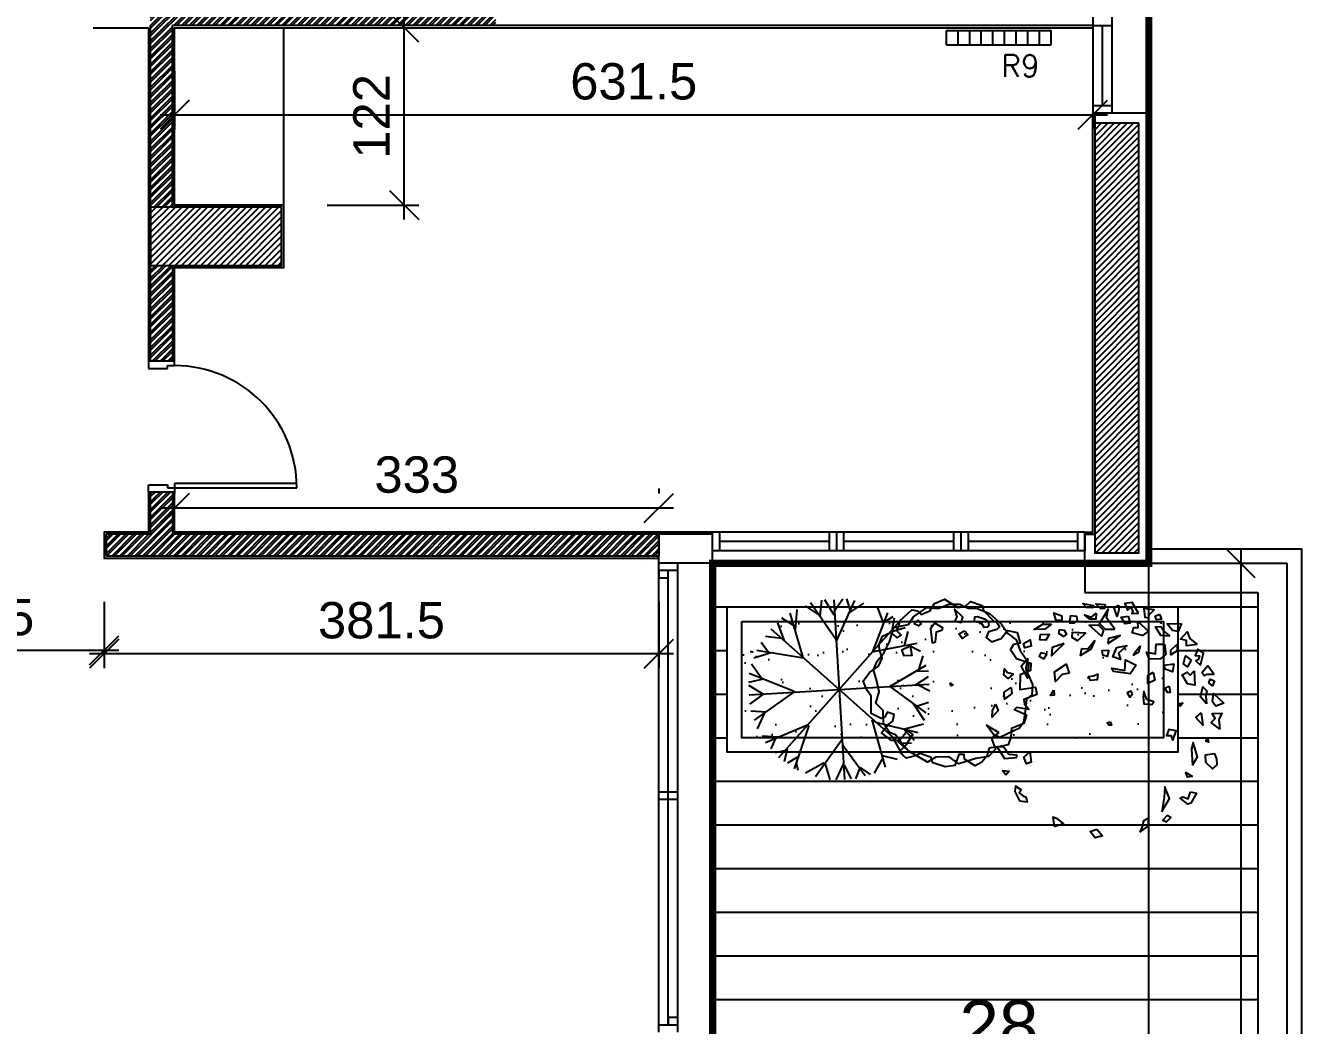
# Model space of a CAD drawing. Extents: x 0 to 47, y -4.1 to 58.5.
# Drawn here: x 34.18 to 42.96, y 7.62 to 14.5 of the extents above; entities that cross this region are included whole.
import ezdxf
from ezdxf.enums import TextEntityAlignment as Align

# ---------------------------------------------------------------- set-up
doc = ezdxf.new("R2010")
doc.units = 0
doc.header["$MEASUREMENT"] = 0
doc.header["$PDMODE"] = 35
doc.header["$PDSIZE"] = 0.3
doc.layers.get('0').update_dxf_attribs({"linetype": 'CONTINUOUS'})
doc.layers.get('DEFPOINTS').update_dxf_attribs({"linetype": 'CONTINUOUS'})
for name, color, linetype in [('03', 3, 'CONTINUOUS'), ('04', 4, 'CONTINUOUS'), ('A-ALU', 9, 'CONTINUOUS'), ('A-AREAS', 6, 'CONTINUOUS'), ('A-AREAS-TXT', 6, 'CONTINUOUS'), ('A-BALUST', 1, 'CONTINUOUS'), ('A-closet', 252, 'CONTINUOUS'), ('a-dim', 3, 'CONTINUOUS'), ('A-HATCH-CONC', 8, 'CONTINUOUS'), ('A-HATCH-WALL', 8, 'CONTINUOUS'), ('A-PLASTER', 8, 'CONTINUOUS'), ('A-PORTE', 1, 'CONTINUOUS'), ('A-PROJECTION', 9, 'CONTINUOUS'), ('a-revetement', 1, 'CONTINUOUS'), ('A-TILES', 137, 'CONTINUOUS'), ('A-TREES', 63, 'CONTINUOUS'), ('A-WALL', 4, 'CONTINUOUS'), ('areaexe', 2, 'CONTINUOUS'), ('Parcelle$0$N-PLOT', 5, 'CONTINUOUS'), ('S-2ND-3RD-4-5-6TH$0$A-STR 2-3-4-5-6', 2, 'CONTINUOUS')]:
    doc.layers.add(name, color=color, linetype=linetype)
doc.styles.add('A100-STEXT', font='Arial Regular.ttf', dxfattribs={"height": 0.25})
doc.styles.add('ATTR', font='romans.shx', dxfattribs={"width": 0.8, "height": 0.7})
doc.styles.add('ROMANS', font='romans')
doc.dimstyles.new('A100-DIM', dxfattribs={"dimtxt": 0.25, "dimasz": 0.2, "dimexe": 0.1, "dimexo": 0.3, "dimgap": 0.1, "dimtad": 1, "dimlfac": 100, "dimrnd": 0.5, "dimdsep": 46, "dimtxsty": 'A100-STEXT', "dimblk1": 'OBLIQUE', "dimblk2": 'OBLIQUE', "dimsah": 1, "dimcen": -0.05, "dimdle": 0.1, "dimclrd": 15, "dimclre": 15, "dimclrt": 256, "dimadec": 0, "dimazin": 0, "dimtfac": 0.28, "dimtix": 1, "dimtmove": 2, "dimatfit": 3, "dimldrblk": 'OBLIQUE', "dimfxl": 1, "dimtolj": 1, "dimarcsym": 0})

# ---------------------------------------------------------------- blocks, each defined once
blk = doc.blocks.new('DEC6')
for points in [[(-54.284, 20.69), (-46.215, 15.988), (-45.848, 14.107), (-55.018, 16.458), (-57.585, 10.345), (-52.817, 1.881), (-56.485, -3.291), (-58.319, -8.934), (-54.284, -13.636), (-49.149, -19.279), (-51.35, -24.921), (-51.35, -30.564), (-49.149, -35.736), (-39.979, -36.677), (-37.779, -34.326), (-34.845, -36.677), (-37.412, -44.67), (-32.644, -49.843), (-23.841, -53.134), (-20.54, -50.783), (-12.471, -53.605), (-11.004, -56.896), (-6.602, -62.539), (0, -62.069), (-0.734, -55.015), (0.367, -46.081), (4.768, -46.081), (5.135, -55.956), (9.536, -59.247), (18.706, -59.247), (18.706, -51.724), (17.605, -47.492), (19.806, -43.26), (24.941, -45.141), (23.841, -48.902), (25.308, -51.253), (33.377, -53.134), (41.08, -43.26), (45.848, -41.849), (52.45, -38.558), (52.817, -30.564), (50.616, -23.04), (52.083, -16.928), (56.851, -13.636), (60.152, -10.815), (61.986, -4.232), (59.052, 1.411), (52.817, 1.411), (51.716, 4.703), (56.485, 5.173), (57.218, 9.405), (59.052, 12.226), (57.218, 23.982), (53.55, 25.862), (49.883, 25.392), (46.582, 31.505), (47.315, 37.618), (43.647, 44.671), (32.277, 46.082), (28.609, 49.844), (27.876, 55.016), (19.439, 58.308), (16.505, 55.956), (5.502, 54.546), (4.401, 55.486), (0, 54.076), (0.367, 51.254), (4.034, 46.082), (2.567, 41.85), (-2.201, 41.85), (-6.236, 47.963), (-6.236, 55.486), (-12.471, 58.778), (-19.073, 54.076), (-15.772, 50.314), (-16.505, 46.082), (-23.841, 43.731), (-34.111, 47.493), (-37.412, 43.261), (-33.377, 36.207), (-39.979, 27.743), (-47.682, 36.207), (-51.717, 32.445), (-46.582, 23.982), (-49.149, 21.631)], [(-22.374, 49.844), (-33.011, 46.552), (-36.678, 40.439), (-44.748, 36.207), (-49.149, 30.094), (-48.049, 25.392), (-51.717, 19.279), (-56.852, 10.815), (-57.218, 5.643), (-53.184, -2.351), (-50.249, -8.463), (-45.848, -9.404), (-46.582, -13.166), (-53.184, -16.928), (-52.45, -24.451), (-46.215, -31.034), (-38.879, -41.849), (-30.443, -42.319), (-23.107, -48.432), (-20.54, -55.015), (-5.135, -57.366), (3.301, -55.956), (9.903, -54.075), (14.304, -55.485), (21.64, -53.134), (27.876, -46.081), (35.211, -45.141), (38.512, -37.147), (45.481, -31.504), (51.716, -27.272), (53.55, -20.689), (53.55, -12.696), (55.384, -4.232), (59.419, 5.643), (52.45, 14.107), (53.184, 20.69), (49.883, 31.975), (42.914, 36.677), (38.879, 43.731), (32.644, 48.903), (26.042, 50.314), (21.273, 54.076), (11.737, 56.897), (0, 56.427), (-7.703, 54.076), (-15.405, 54.076)], [(17.239, 49.844), (12.104, 51.725), (8.803, 51.725), (6.602, 49.844), (6.602, 48.433), (8.436, 46.552), (11.737, 47.963), (16.505, 45.612), (18.339, 48.433)], [(27.876, 37.148), (23.474, 39.029), (24.941, 42.79), (33.377, 43.731), (28.609, 40.439)], [(17.972, 35.737), (14.304, 35.267), (15.772, 30.565), (19.806, 31.505)], [(31.177, 27.743), (38.146, 26.803), (38.146, 21.631), (30.81, 14.577), (29.343, 16.458), (33.377, 22.571), (31.177, 25.862)], [(49.149, 21.16), (45.481, 20.22), (46.215, 17.869), (49.516, 16.928)], [(2.567, 0), (0, 0), (0.733, -1.41)], [(41.813, 2.822), (36.678, -1.88), (40.713, -5.642), (44.748, -3.291)]]:
    blk.add_lwpolyline(points, close=True)
at = {"style": 'ATTR', "width": 0.8, "flags": 9}
blk.add_attdef('ESTCODE', (0, 0), '', height=0.7, dxfattribs=at)
blk = doc.blocks.new('DEC5')
for p, q in [((-12.648, 51.019), (-10.814, 59.013)), ((0.19, 50.549), (-6.046, 59.483)), ((0, -60), (0, 60)), ((0.19, 48.198), (6.058, 59.483)), ((11.927, 50.079), (10.093, 59.483)), ((-20.717, 21.395), (-31.354, 51.489)), ((-28.419, 42.555), (-25.852, 54.311)), ((-11.547, 49.608), (-21.817, 55.721)), ((-0.177, 31.27), (-16.682, 57.602)), ((0.19, 31.74), (16.328, 57.602)), ((10.46, 47.728), (21.096, 55.721)), ((23.297, 23.276), (30.266, 51.96)), ((28.065, 43.025), (26.598, 53.37)), ((-35.388, 35.502), (-37.589, 46.317)), ((-28.053, 42.085), (-36.122, 47.728)), ((28.065, 41.615), (36.501, 47.728)), ((34.667, 35.032), (37.969, 46.317)), ((-43.091, 26.097), (-49.326, 34.091)), ((-35.755, 35.502), (-46.392, 37.853)), ((42, 42), (-42, -42)), ((-42, 42), (42, -42)), ((37.235, 36.912), (46.405, 37.853)), ((43.837, 28.919), (48.239, 35.972)), ((-44.191, 26.568), (-55.195, 23.276)), ((-21.451, 21.395), (-52.26, 28.449)), ((22.197, 22.336), (50.806, 31.27)), ((42.737, 28.449), (53.374, 25.627)), ((-50.06, 9.17), (-56.662, 17.634)), ((-51.894, 10.11), (-59.229, 7.759)), ((-30.987, -0.235), (-58.496, 12.931)), ((32.833, -0.235), (59.242, 9.64)), ((52.273, 7.289), (57.408, 16.693)), ((-52.994, -0.705), (-59.229, 3.997)), ((52.273, -0.235), (59.609, 3.997)), ((53.374, 7.289), (59.609, 5.408)), ((-60, 0), (60, 0)), ((-51.894, -0.235), (-59.596, -4.467)), ((-30.987, -0.705), (-58.862, -12.461)), ((-51.527, -9.169), (-58.862, -6.818)), ((33.934, -0.235), (57.041, -18.103)), ((51.173, -0.235), (59.609, -5.407)), ((-54.461, -10.58), (-57.762, -14.812)), ((50.439, -12.931), (58.875, -8.699)), ((52.273, -14.341), (54.474, -23.276)), ((-42.724, -24.686), (-55.928, -19.984)), ((-23.284, -23.276), (-53.361, -26.567)), ((23.664, -23.746), (50.072, -32.21)), ((23.664, -23.746), (26.598, -52.899)), ((-42.724, -25.627), (-48.593, -35.031)), ((-25.852, -26.097), (-30.987, -50.548)), ((-0.544, -29.388), (-18.149, -56.661)), ((-0.177, -32.21), (13.394, -57.601)), ((43.104, -29.859), (48.239, -35.972)), ((45.304, -30.329), (53.374, -26.567)), ((-35.021, -34.561), (-46.025, -37.852)), ((-35.021, -35.501), (-38.689, -44.906)), ((35.401, -35.501), (45.671, -38.323)), ((36.868, -36.912), (39.069, -45.376)), ((-29.52, -44.435), (-36.855, -47.257)), ((-29.153, -44.435), (-28.419, -52.429)), ((-13.748, -50.078), (-8.98, -59.012)), ((-0.177, -47.257), (-4.578, -59.483)), ((8.626, -49.608), (7.892, -59.012)), ((9.359, -49.608), (19.996, -56.661)), ((25.498, -42.555), (22.197, -55.25)), ((26.231, -45.846), (32.833, -49.608)), ((-14.482, -51.489), (-25.852, -53.84)), ((0.19, -53.37), (5.325, -59.012))]:
    blk.add_line(p, q)
at = {"style": 'ATTR', "width": 0.8, "flags": 9}
blk.add_attdef('ESTCODE', (0, 0), '', height=0.7, dxfattribs=at)
blk = doc.blocks.new('DEC1')
for points in [[(-10.286347, 57.002498), (-6.636353, 53.173978), (-4.977264, 55.300948), (-2.322731, 54.024758), (-2.654549, 58.704078), (-5.640907, 57.002498)], [(2.096443, 60.253408), (0.995445, 56.151728), (3.318161, 54.875548), (7.299967, 55.726328)], [(13.272677, 57.002498), (10.949967, 55.726328), (12.609047, 54.024758), (14.268137, 54.875548)], [(16.259037, 52.323198), (16.922667, 53.599378), (16.590857, 57.002498), (20.904477, 54.450148), (17.918117, 51.472418)], [(-22.482173, 47.292998), (-22.915303, 48.664658), (-25.556323, 50.836408), (-20.701343, 52.081818), (-20.707443, 47.864548)], [(-17.825703, 50.144688), (-15.340965, 55.637398), (-11.893769, 55.475018), (-12.802246, 52.160138), (-14.540878, 53.429518), (-15.347061, 51.420148), (-14.679306, 50.283108)], [(-2.654549, 51.047028), (-4.645447, 48.494678), (-3.318176, 45.091538), (-1.990913, 46.793108)], [(2.654526, 51.897798), (6.304517, 49.345458), (10.949967, 51.047028), (8.959067, 52.748598), (6.304517, 51.897798)], [(21.568117, 51.047028), (27.209017, 53.173978), (29.531737, 50.621628), (26.545377, 48.920058), (26.213557, 51.047028), (24.222657, 50.196248), (23.890837, 48.920058)], [(-38.104163, 42.886048), (-35.982343, 39.207198), (-33.437553, 39.947208), (-31.223573, 43.364378)], [(-27.902623, 48.490098), (-28.642653, 45.945318), (-26.266303, 45.915268), (-25.694743, 47.690008)], [(-17.061733, 46.095918), (-21.688173, 40.867878), (-18.577893, 39.165388), (-13.789101, 40.946228), (-14.889992, 43.454908), (-16.965533, 43.184148)], [(-12.70607, 49.248398), (-13.313744, 45.632738), (-10.937401, 45.602688), (-9.258873, 49.086028)], [(2.322716, 47.218508), (-1.327278, 43.815368), (-0.66365, 40.412228), (3.318161, 37.009098), (6.636337, 38.710668), (2.654526, 40.837618), (5.309077, 44.666158)], [(19.245397, 47.643888), (12.277227, 47.218508), (13.272677, 43.815368), (17.918117, 41.688418), (18.913577, 44.240768), (17.254487, 45.516938)], [(24.554477, 46.793108), (21.568117, 44.666158), (23.227197, 42.964588), (26.877177, 44.240768)], [(25.549927, 37.859878), (32.186277, 39.561448), (34.177167, 43.389968), (33.181717, 35.307528), (29.199917, 34.882128)], [(31.522627, 48.069288), (29.863537, 46.367708), (28.536287, 43.389968), (32.186277, 45.516938)], [(36.831707, 44.240768), (35.836257, 42.539188), (37.163527, 41.263018), (40.481707, 41.688418)], [(-44.561383, 31.831348), (-39.273253, 31.705098), (-39.604093, 34.382268), (-36.824663, 35.356908), (-40.368063, 38.431048), (-41.276543, 35.116178)], [(-31.801213, 37.372358), (-27.415503, 38.148518), (-25.333863, 42.636518), (-27.944843, 42.431948), (-29.220293, 39.953298)], [(-7.299988, 42.539188), (-9.290886, 39.136068), (-5.640907, 37.859878), (-3.981812, 39.136068)], [(10.949967, 39.136068), (9.622697, 36.158308), (10.618147, 33.605958), (10.949967, 36.158308)], [(37.495347, 38.285278), (35.836257, 35.732928), (38.158977, 34.031358), (41.477157, 34.031358), (38.158977, 35.307528)], [(40.813507, 40.412228), (40.481707, 39.136068), (42.804427, 37.434478), (45.458957, 37.859878)], [(-32.518103, 32.329788), (-36.831723, 28.075868), (-31.854473, 28.926648)], [(-12.277245, 32.755178), (-14.599968, 30.628218), (-13.604515, 29.777438), (-11.2818, 30.628218)], [(-1.990913, 33.180578), (-4.977264, 30.628218), (-3.318176, 27.225088), (-0.99546, 30.202838)], [(15.927217, 35.307528), (16.922667, 29.777438), (14.268137, 28.075868), (17.918117, 26.799688), (19.245397, 31.479008)], [(23.890837, 30.202838), (21.568117, 37.009098), (25.218107, 32.329788)], [(29.531737, 34.031358), (28.536287, 31.053608), (36.499887, 31.479008), (33.181717, 34.456738)], [(44.795317, 26.374298), (42.804427, 28.075868), (42.472607, 29.777438), (43.799877, 31.053608), (46.454417, 29.352038)], [(-22.563583, 30.628218), (-22.563583, 28.501248), (-21.568133, 29.352038)], [(6.636337, 30.628218), (6.304517, 25.523518), (13.272677, 21.269598), (14.931767, 22.120378), (9.290877, 25.098128), (12.277227, 29.352038)], [(21.568117, 28.075868), (20.240847, 25.098128), (22.231747, 24.247348), (23.890837, 25.948898)], [(29.863537, 27.650488), (28.536287, 22.971158), (30.527177, 17.441068), (32.186277, 20.418808), (29.863537, 22.120378)], [(35.504437, 27.650488), (36.168077, 22.120378), (39.154437, 21.694998), (40.813507, 23.821948)], [(49.772577, 26.799688), (48.445307, 25.098128), (50.436227, 23.396548), (53.754397, 25.523518)], [(-52.427143, 19.568028), (-50.104423, 20.844198), (-46.786243, 17.441068), (-49.108973, 14.888718), (-53.754413, 14.463338), (-54.418043, 17.441068)], [(-45.127153, 9.784018), (-44.463523, 14.463338), (-38.490813, 18.717258), (-39.818083, 15.739508)], [(-42.472623, 24.672728), (-44.131713, 23.396548), (-42.804433, 22.971158)], [(-5.640907, 20.844198), (-7.963623, 18.291858), (-11.2818, 20.418808), (-11.2818, 22.120378), (-7.963623, 20.844198), (-4.313629, 22.971158)], [(-0.66365, 18.717258), (0.663628, 19.142638), (1.659081, 17.441068), (-0.66365, 16.590288)], [(46.454417, 20.844198), (44.463497, 22.120378), (42.472607, 21.269598), (42.804427, 19.568028), (45.458957, 19.142638)], [(51.099847, 20.418808), (52.095307, 16.590288), (56.077117, 13.187148), (54.418027, 17.866458)], [(-30.195383, 13.187148), (-28.536293, 17.866458), (-25.218123, 16.164898), (-26.213573, 13.187148), (-27.872663, 14.463338)], [(18.581767, 15.739508), (16.922667, 13.187148), (19.245397, 11.060198), (21.236297, 11.910978), (19.577217, 13.612548)], [(40.481707, 17.015668), (43.799877, 11.910978), (41.477157, 8.507848), (41.145337, 11.910978)], [(48.777127, 16.164898), (48.445307, 12.761768), (50.768037, 11.060198), (52.095307, 13.187148)], [(29.531737, 7.231658), (31.854457, 4.679318), (32.186277, 0), (35.504437, 3.403137), (33.513537, 9.784018)], [(46.454417, 6.380878), (46.122607, 4.679318), (43.468057, 5.104708), (43.799877, 7.657058)], [(52.095307, 5.955488), (54.086217, 3.403137), (55.745307, 4.679318), (54.418027, 8.082458)], [(-52.427143, -0.850769), (-55.081683, 0.4254), (-56.077133, -5.104706), (-55.081683, -6.380875), (-50.436243, -6.380875), (-51.099873, -5.104706), (-53.754413, -4.253914)], [(-48.445333, 5.530108), (-46.786243, 3.828518), (-44.795343, 5.104708)], [(-0.66365, 1.276169), (-2.322731, 0.4254), (-1.327278, -0.425384), (0, 0)], [(49.440767, 0.4254), (49.772577, -4.679306), (43.799877, -7.231651), (47.449857, -3.828529)], [(30.195357, -3.828529), (28.536287, -5.53009), (29.863537, -6.806266)], [(-47.449883, -17.015672), (-46.454433, -9.784004), (-41.145353, -6.806266), (-44.131713, -11.06018)], [(50.436227, -9.784004), (51.099847, -13.187141), (53.754397, -13.187141), (55.413487, -10.634796), (53.090757, -11.06018)], [(-50.768053, -17.015672), (-50.436243, -19.993412), (-52.427143, -19.568022), (-52.758963, -16.590282)], [(47.118057, -15.739494), (45.127137, -17.866462), (46.122607, -22.120372), (48.445307, -19.568022)], [(-45.458983, -31.478992), (-46.786243, -26.799672), (-44.463523, -23.396552), (-43.468073, -26.374292), (-44.463523, -28.075852)], [(48.113497, -26.799672), (45.127137, -28.501252), (45.458957, -32.755162), (47.118057, -30.202822)], [(20.572657, -34.456732), (16.922667, -37.859872), (18.249947, -39.986832), (21.236297, -38.285262)], [(38.158977, -36.583692), (38.822617, -39.136042), (45.127137, -37.434482)], [(24.554477, -39.561442), (23.890837, -40.837612), (27.872647, -44.666142), (34.508987, -42.539172), (32.186277, -40.412222), (27.872647, -41.688402)], [(-28.204473, -43.389972), (-32.518103, -44.240752), (-30.195383, -47.218492), (-26.545393, -46.367702)], [(22.563567, -50.621622), (25.218107, -49.770842), (22.563567, -48.069272)], [(-11.2818, -55.300932), (-13.936333, -51.472412), (-10.286347, -51.472412), (-7.963623, -52.323192)], [(9.622697, -56.151712), (6.304517, -54.024762), (8.295417, -52.748592), (8.959067, -53.173982), (12.277227, -53.173982), (12.277227, -51.472412), (15.595407, -51.897802), (14.268137, -54.024762)]]:
    blk.add_lwpolyline(points, close=True)
at = {"style": 'ATTR', "width": 0.8, "flags": 9}
blk.add_attdef('ESTCODE', (0, 0), '', height=0.7, dxfattribs=at)
blk = doc.blocks.new('_OBLIQUE')
at = {"color": 0, "linetype": 'ByBlock'}
blk.add_line((-0.5, -0.5), (0.5, 0.5), dxfattribs=at)
blk = doc.blocks.new('*D273')
at = {"layer": 'a-dim', "color": 15, "lineweight": -2, "transparency": 16777216}
for p, q in [((42.5407, 10.9), (42.5407, 3.4)), ((42.2084, 10.8), (42.6407, 10.8)), ((42.2084, 3.5), (42.6407, 3.5))]:
    blk.add_line(p, q, dxfattribs=at)
at = {"layer": 'DEFPOINTS', "color": 0, "transparency": 16777216}
for p in [(41.9084, 10.8), (41.9084, 3.5), (42.5407, 3.5)]:
    blk.add_point(p, dxfattribs=at)
at = {"layer": 'a-dim', "color": 15, "lineweight": -2, "transparency": 16777216, "xscale": 0.2, "yscale": 0.2, "zscale": 0.2}
for p, rotation in [((42.5407, 10.8), 90), ((42.5407, 3.5), 270)]:
    blk.add_blockref('_OBLIQUE', p, dxfattribs=dict(at, rotation=rotation))
at = {"layer": 'a-dim', "transparency": 16777216, "insert": (42.313, 7.15), "char_height": 0.25, "attachment_point": 5, "rotation": 90, "style": 'A100-STEXT'}
blk.add_mtext('\\A1;730', dxfattribs=at)
blk = doc.blocks.new('*D297')
at = {"layer": 'a-dim', "color": 15, "lineweight": -2, "transparency": 16777216}
for p, q in [((35.2084, 14.185), (35.2084, 13.7866)), ((41.5234, 14.185), (41.5234, 13.7866)), ((35.1084, 13.8866), (41.6234, 13.8866))]:
    blk.add_line(p, q, dxfattribs=at)
at = {"layer": 'DEFPOINTS', "color": 0, "transparency": 16777216}
for p in [(35.2084, 14.485), (41.5234, 14.485), (41.5234, 13.8866)]:
    blk.add_point(p, dxfattribs=at)
at = {"layer": 'a-dim', "color": 15, "lineweight": -2, "transparency": 16777216, "xscale": 0.2, "yscale": 0.2, "zscale": 0.2, "rotation": 180}
blk.add_blockref('_OBLIQUE', (35.2084, 13.8866), dxfattribs=at)
at = {"layer": 'a-dim', "color": 15, "lineweight": -2, "transparency": 16777216, "xscale": 0.2, "yscale": 0.2, "zscale": 0.2}
blk.add_blockref('_OBLIQUE', (41.5234, 13.8866), dxfattribs=at)
at = {"layer": 'a-dim', "transparency": 16777216, "insert": (38.3659, 14.1143), "char_height": 0.25, "attachment_point": 5, "style": 'A100-STEXT'}
blk.add_mtext('\\A1;631.5', dxfattribs=at)
blk = doc.blocks.new('*D298')
at = {"layer": 'a-dim', "color": 15, "lineweight": -2, "transparency": 16777216}
for p, q in [((36.787, 13.165), (36.787, 14.585)), ((36.2584, 14.485), (36.887, 14.485)), ((36.2584, 13.265), (36.887, 13.265))]:
    blk.add_line(p, q, dxfattribs=at)
at = {"layer": 'DEFPOINTS', "color": 0, "transparency": 16777216}
for p in [(35.9584, 14.485), (36.787, 14.485), (35.9584, 13.265)]:
    blk.add_point(p, dxfattribs=at)
at = {"layer": 'a-dim', "color": 15, "lineweight": -2, "transparency": 16777216, "xscale": 0.2, "yscale": 0.2, "zscale": 0.2}
for p, rotation in [((36.787, 14.485), 90), ((36.787, 13.265), 270)]:
    blk.add_blockref('_OBLIQUE', p, dxfattribs=dict(at, rotation=rotation))
at = {"layer": 'a-dim', "transparency": 16777216, "insert": (36.5615, 13.875), "char_height": 0.25, "attachment_point": 5, "rotation": 90, "style": 'A100-STEXT'}
blk.add_mtext('\\A1;122', dxfattribs=at)
blk = doc.blocks.new('*D299')
at = {"layer": 'a-dim', "color": 15, "lineweight": -2, "transparency": 16777216}
for p, q in [((35.2084, 11.315), (35.2084, 11.2812)), ((38.5384, 11.315), (38.5384, 11.2812)), ((35.1084, 11.1812), (38.6384, 11.1812))]:
    blk.add_line(p, q, dxfattribs=at)
at = {"layer": 'DEFPOINTS', "color": 0, "transparency": 16777216}
for p in [(38.5384, 11.1812), (35.2084, 11.015), (38.5384, 11.015)]:
    blk.add_point(p, dxfattribs=at)
at = {"layer": 'a-dim', "color": 15, "lineweight": -2, "transparency": 16777216, "xscale": 0.2, "yscale": 0.2, "zscale": 0.2, "rotation": 180}
blk.add_blockref('_OBLIQUE', (35.2084, 11.1812), dxfattribs=at)
at = {"layer": 'a-dim', "color": 15, "lineweight": -2, "transparency": 16777216, "xscale": 0.2, "yscale": 0.2, "zscale": 0.2}
blk.add_blockref('_OBLIQUE', (38.5384, 11.1812), dxfattribs=at)
at = {"layer": 'a-dim', "transparency": 16777216, "insert": (36.8734, 11.4089), "char_height": 0.25, "attachment_point": 5, "style": 'A100-STEXT'}
blk.add_mtext('\\A1;333', dxfattribs=at)
blk = doc.blocks.new('*D300')
at = {"layer": 'a-dim', "color": 15, "lineweight": -2, "transparency": 16777216}
for p, q in [((34.7234, 10.535), (34.7234, 10.0792)), ((38.5384, 10.535), (38.5384, 10.0792)), ((34.6234, 10.1792), (38.6384, 10.1792))]:
    blk.add_line(p, q, dxfattribs=at)
at = {"layer": 'DEFPOINTS', "color": 0, "transparency": 16777216}
for p in [(34.7234, 10.835), (38.5384, 10.835), (38.5384, 10.1792)]:
    blk.add_point(p, dxfattribs=at)
at = {"layer": 'a-dim', "color": 15, "lineweight": -2, "transparency": 16777216, "xscale": 0.2, "yscale": 0.2, "zscale": 0.2, "rotation": 180}
blk.add_blockref('_OBLIQUE', (34.7234, 10.1792), dxfattribs=at)
at = {"layer": 'a-dim', "color": 15, "lineweight": -2, "transparency": 16777216, "xscale": 0.2, "yscale": 0.2, "zscale": 0.2}
blk.add_blockref('_OBLIQUE', (38.5384, 10.1792), dxfattribs=at)
at = {"layer": 'a-dim', "transparency": 16777216, "insert": (36.6309, 10.4069), "char_height": 0.25, "attachment_point": 5, "style": 'A100-STEXT'}
blk.add_mtext('\\A1;381.5', dxfattribs=at)
blk = doc.blocks.new('*D301')
at = {"layer": 'a-dim', "color": 15, "lineweight": -2, "transparency": 16777216}
for p, q in [((32.8884, 10.535), (32.8884, 10.1008)), ((34.7234, 10.535), (34.7234, 10.1008)), ((34.8234, 10.2008), (32.7884, 10.2008))]:
    blk.add_line(p, q, dxfattribs=at)
at = {"layer": 'DEFPOINTS', "color": 0, "transparency": 16777216}
for p in [(32.8884, 10.835), (34.7234, 10.835), (32.8884, 10.2008)]:
    blk.add_point(p, dxfattribs=at)
at = {"layer": 'a-dim', "color": 15, "lineweight": -2, "transparency": 16777216, "xscale": 0.2, "yscale": 0.2, "zscale": 0.2, "rotation": 180}
blk.add_blockref('_OBLIQUE', (32.8884, 10.2008), dxfattribs=at)
at = {"layer": 'a-dim', "color": 15, "lineweight": -2, "transparency": 16777216, "xscale": 0.2, "yscale": 0.2, "zscale": 0.2}
blk.add_blockref('_OBLIQUE', (34.7234, 10.2008), dxfattribs=at)
at = {"layer": 'a-dim', "transparency": 16777216, "insert": (33.8059, 10.4285), "char_height": 0.25, "attachment_point": 5, "style": 'A100-STEXT'}
blk.add_mtext('\\A1;183.5', dxfattribs=at)

msp = doc.modelspace()

# ---------------------------------------------------------------- hatches: boundary and pattern name
at = {"layer": 'A-HATCH-CONC'}
h = msp.add_hatch(dxfattribs=at)
h.set_pattern_fill('ANSI31', color=256, scale=0.25, style=0)
h.paths.add_polyline_path([(41.83837, 13.83), (41.53837, 13.83), (41.53837, 10.87), (41.83837, 10.87)])
h = msp.add_hatch(dxfattribs=at)
h.set_pattern_fill('ANSI31', color=256, scale=0.25, style=0)
h.paths.add_polyline_path([(41.83837, 13.83), (41.53837, 13.83), (41.53837, 10.87), (41.83837, 10.87)])
h = msp.add_hatch(dxfattribs=at)
h.set_pattern_fill('ANSI31', color=256, scale=0.25, style=0)
h.paths.add_polyline_path([(35.94337, 13.25), (35.04337, 13.25), (35.04337, 12.85), (35.94337, 12.85)])
at = {"layer": 'A-HATCH-WALL'}
h = msp.add_hatch(dxfattribs=at)
h.set_pattern_fill('ANSI32', color=256, scale=0.1, style=0)
h.set_pattern_definition([(45, (-46.85108, -10.91425), (-0.026516504, 0.026516504), []), (45, (-46.833404, -10.91425), (-0.026516504, 0.026516504), [])])
h.paths.add_polyline_path([(35.04337, 14.75), (35.04337, 13.25), (35.19337, 13.25), (35.19337, 14.5), (37.41837, 14.5), (37.41837, 14.65), (35.19337, 14.65), (35.19337, 14.75)])
h = msp.add_hatch(dxfattribs=at)
h.set_pattern_fill('ANSI32', color=256, scale=0.1, style=0)
h.set_pattern_definition([(45, (-320.71739, 136.79094), (-0.0265165043, 0.0265165043), []), (45, (-320.699712, 136.79094), (-0.0265165043, 0.0265165043), [])])
h.paths.add_polyline_path([(35.04337, 12.19), (35.19337, 12.19), (35.19337, 12.85), (35.04337, 12.85)])
h = msp.add_hatch(dxfattribs=at)
h.set_pattern_fill('ANSI32', color=256, scale=0.1, style=0)
h.set_pattern_definition([(45, (-320.71739, 136.79094), (-0.0265165043, 0.0265165043), []), (45, (-320.699712, 136.79094), (-0.0265165043, 0.0265165043), [])])
h.paths.add_polyline_path([(38.53837, 10.85), (38.53837, 11), (35.19337, 11), (35.19337, 11.29), (35.04337, 11.29), (35.04337, 11), (34.73837, 11), (34.73837, 10.85)])
at = {"layer": 'A-TILES'}
h = msp.add_hatch(dxfattribs=at)
h.set_pattern_fill('_USER', color=256, scale=0.3, style=0, pattern_type=0)
h.set_pattern_definition([(0, (9e-11, -5e-11), (0, 0.3), [])])
h.paths.add_polyline_path([(42.65837, 10.6), (41.46837, 10.6), (41.46837, 10.8), (38.90837, 10.8), (38.90837, 4.3), (38.90837, 3.8), (39.25476, 3.8, -0.1844831), (39.17837, 4, -1), (39.77837, 4, -0.1844831), (39.70198, 3.8), (42.65837, 3.8)])
h.paths.add_polyline_path([(39.00837, 9.5), (39.00837, 10.5), (42.10837, 10.5), (42.10837, 9.5)], flags=16)
at = {"layer": 'A-TREES'}
h = msp.add_hatch(dxfattribs=at)
h.set_pattern_fill('AR-SAND', color=256, scale=0.2, style=0)
h.set_pattern_definition([(37.5, (-338376.54673, -23743.47172), (-0.01259867162, 0.3853647538), [0, -0.304, 0, -0.34, 0, -0.325]), (7.5, (-338376.54673, -23743.4717), (0.35395534105, 0.56442921305), [0, -0.164, 0, -0.274, 0, -0.105]), (327.5, (-338376.79273, -23743.4717), (0.62282837235, 0.0011318107), [0, -0.1, 0, -0.36, 0, -0.47]), (317.5, (-338376.79273, -23743.4717), (0.6012253209, 0.175535113), [0, -0.05, 0, -0.236, 0, -0.27])])
h.paths.add_polyline_path([(39.10837, 10.4), (39.10837, 9.6), (42.00837, 9.6), (42.00837, 10.4)])

# ---------------------------------------------------------------- linework, layer by layer
msp.add_lwpolyline([(38.40955, 10.8), (38.40955, 10.8)])
at = {"layer": '04'}
for p, q in [((40.51647, 14.46595), (41.23647, 14.46595)), ((40.51647, 14.36595), (40.51647, 14.46595)), ((40.59647, 14.36595), (40.59647, 14.46595)), ((40.67647, 14.36595), (40.67647, 14.46595)), ((40.75647, 14.36595), (40.75647, 14.46595)), ((40.83647, 14.36595), (40.83647, 14.46595)), ((40.91647, 14.36595), (40.91647, 14.46595)), ((40.99647, 14.36595), (40.99647, 14.46595)), ((41.07647, 14.36595), (41.07647, 14.46595)), ((41.15647, 14.36595), (41.15647, 14.46595)), ((41.23647, 14.36595), (41.23647, 14.46595)), ((40.51647, 14.36595), (41.23647, 14.36595))]:
    msp.add_line(p, q, dxfattribs=at)
at = {"layer": 'A-ALU'}
for p, q in [((41.52337, 17), (41.52337, 13.9)), ((41.52337, 17), (41.52337, 13.9)), ((41.65337, 17), (41.65337, 13.9)), ((41.65337, 17), (41.65337, 13.9)), ((41.52337, 14.5), (41.65337, 14.5)), ((41.52337, 14.5), (41.65337, 14.5)), ((41.58837, 14.5), (41.58837, 13.94999)), ((41.58837, 14.5), (41.58837, 13.94999)), ((41.52337, 13.95), (41.65337, 13.95)), ((41.52337, 13.95), (41.65337, 13.95)), ((41.52337, 13.9), (41.65337, 13.9)), ((41.52337, 13.9), (41.65337, 13.9)), ((41.46837, 11.015), (38.90837, 11.015)), ((38.90837, 10.885), (38.90837, 11.015)), ((41.46837, 11.015), (38.90837, 11.015)), ((38.90837, 10.885), (38.90837, 11.015)), ((38.95837, 10.885), (38.95837, 11.015)), ((38.95837, 10.885), (38.95837, 11.015)), ((39.7117, 10.885), (39.7117, 11.015)), ((39.7117, 10.885), (39.7117, 11.015)), ((39.7617, 10.885), (39.7617, 11.015)), ((39.7617, 10.885), (39.7617, 11.015)), ((39.8117, 10.885), (39.8117, 11.015)), ((39.8117, 10.885), (39.8117, 11.015)), ((40.56504, 11.015), (40.56504, 10.885)), ((40.56504, 11.015), (40.56504, 10.885)), ((40.61504, 11.015), (40.61504, 10.885)), ((40.61504, 11.015), (40.61504, 10.885)), ((40.66504, 11.015), (40.66504, 10.885)), ((40.66504, 11.015), (40.66504, 10.885)), ((41.41837, 11.015), (41.41837, 10.885)), ((41.41837, 11.015), (41.41837, 10.885)), ((41.46837, 11.015), (41.46837, 10.885)), ((41.46837, 11.015), (41.46837, 10.885)), ((41.46837, 10.885), (38.90837, 10.885)), ((41.46837, 10.885), (38.90837, 10.885)), ((39.7117, 10.95), (38.95837, 10.95)), ((39.7117, 10.95), (38.95837, 10.95)), ((40.56504, 10.95), (39.8117, 10.95)), ((40.56504, 10.95), (39.8117, 10.95)), ((41.41837, 10.95), (40.66504, 10.95)), ((41.41837, 10.95), (40.66504, 10.95)), ((38.53837, 7.57499), (38.53837, 10.8)), ((38.66837, 10.8), (38.53837, 10.8)), ((38.53837, 7.57499), (38.53837, 10.8)), ((38.66837, 10.8), (38.53837, 10.8)), ((38.66837, 7.57499), (38.66837, 10.8)), ((38.66837, 7.57499), (38.66837, 10.8)), ((41.46837, 10.8), (38.90837, 10.8)), ((41.46837, 10.8), (38.90837, 10.8)), ((38.66837, 10.74999), (38.53837, 10.74999)), ((38.66837, 10.74999), (38.53837, 10.74999)), ((38.60337, 7.62499), (38.60337, 10.74999)), ((38.60337, 7.62499), (38.60337, 10.74999)), ((38.66837, 9.225), (38.53837, 9.225)), ((38.66837, 9.225), (38.53837, 9.225)), ((38.66837, 9.175), (38.53837, 9.175)), ((38.66837, 9.175), (38.53837, 9.175)), ((38.53837, 7.62499), (38.66837, 7.62499)), ((38.53837, 7.62499), (38.66837, 7.62499))]:
    msp.add_line(p, q, dxfattribs=at)
for points in [[(38.60337, 10.74999), (38.53837, 10.74999), (38.53837, 10.69999), (38.60337, 10.69999)], [(38.60337, 10.74999), (38.53837, 10.74999), (38.53837, 10.69999), (38.60337, 10.69999)], [(38.66837, 7.67499), (38.60337, 7.67499), (38.60337, 7.62498), (38.66837, 7.62498)], [(38.66837, 7.67499), (38.60337, 7.67499), (38.60337, 7.62498), (38.66837, 7.62498)]]:
    msp.add_lwpolyline(points, close=True, dxfattribs=at)
at = {"layer": 'A-AREAS'}
msp.add_lwpolyline([(38.90837, 10.8), (41.90837, 10.8), (41.90837, 10.9), (42.95837, 10.9), (42.95837, 3.5), (35.8618, 3.5), (38.90837, 3.79966)], close=True, dxfattribs=at)
msp.add_lwpolyline([(38.90837, 10.8), (38.90837, 10.8)], dxfattribs=at)
at = {"layer": 'A-BALUST'}
for p, q in [((41.90837, 10.9), (42.95837, 10.9)), ((41.90837, 10.9), (42.95837, 10.9)), ((42.95837, 10.9), (42.95837, 3.5)), ((42.95837, 10.9), (42.95837, 3.5)), ((41.90837, 10.8), (42.85837, 10.8)), ((41.90837, 10.8), (42.85837, 10.8)), ((42.85837, 10.8), (42.85837, 3.6)), ((42.85837, 10.8), (42.85837, 3.6))]:
    msp.add_line(p, q, dxfattribs=at)
at = {"layer": 'A-closet'}
msp.add_line((35.95837, 13.265), (35.95837, 14.485), dxfattribs=at)
at = {"layer": 'A-PLASTER'}
for p, q in [((34.64837, 14.485), (35.02837, 14.485)), ((35.02837, 14.485), (35.02837, 12.19))]:
    msp.add_line(p, q, dxfattribs=at)
for points in [[(35.20837, 12.19), (35.20837, 12.835), (35.95837, 12.835), (35.95837, 13.265), (35.20837, 13.265), (35.20837, 14.485), (41.52337, 14.485)], [(41.46837, 11), (41.46837, 11.015), (41.52337, 11.015), (41.52337, 13.9), (41.53837, 13.9)], [(41.46837, 11), (41.46837, 11.015), (41.52337, 11.015), (41.52337, 13.9), (41.53837, 13.9)], [(35.02837, 11.29), (35.02837, 11.015), (34.72337, 11.015), (34.72337, 10.835), (38.53837, 10.835)], [(38.90837, 11.015), (35.20837, 11.015), (35.20837, 11.29)]]:
    msp.add_lwpolyline(points, dxfattribs=at)
at = {"layer": 'A-PORTE'}
for p, q in [((35.02837, 12.19), (35.02837, 12.14)), ((35.20837, 12.19), (35.02837, 12.19)), ((35.02837, 12.14), (35.15837, 12.14)), ((35.15837, 12.14), (35.15837, 12.16)), ((35.15837, 12.16), (35.20837, 12.16)), ((35.20837, 12.16), (35.20837, 12.19)), ((35.02837, 11.29), (35.02837, 11.34)), ((35.02837, 11.34), (35.15837, 11.34)), ((35.15837, 11.34), (35.15837, 11.32)), ((36.04837, 11.35), (35.20837, 11.35)), ((35.20837, 11.35), (35.20837, 11.31)), ((35.20837, 11.29), (35.02837, 11.29)), ((35.15837, 11.32), (35.20837, 11.32)), ((35.20837, 11.32), (36.04837, 11.32)), ((35.20837, 11.32), (35.20837, 11.29))]:
    msp.add_line(p, q, dxfattribs=at)
msp.add_arc((35.20837, 11.32), 0.84, 0, 90, dxfattribs=at)
at = {"layer": 'A-PROJECTION'}
for p, q in [((41.90837, 17), (41.90837, 13.9)), ((41.90837, 17), (41.90837, 13.9)), ((38.90837, 4.3), (38.90837, 10.8)), ((38.90837, 4.3), (38.90837, 10.8)), ((41.46837, 10.8), (41.46837, 10.6)), ((41.46837, 10.8), (41.46837, 10.6)), ((41.46837, 10.6), (42.65837, 10.6)), ((41.46837, 10.6), (42.65837, 10.6)), ((42.65837, 10.6), (42.65837, 3.8)), ((42.65837, 10.6), (42.65837, 3.8))]:
    msp.add_line(p, q, dxfattribs=at)
for points in [[(39.00837, 10.5), (42.10837, 10.5), (42.10837, 9.5), (39.00837, 9.5)], [(39.00837, 10.5), (42.10837, 10.5), (42.10837, 9.5), (39.00837, 9.5)], [(39.10837, 10.4), (42.00837, 10.4), (42.00837, 9.6), (39.10837, 9.6)], [(39.10837, 10.4), (42.00837, 10.4), (42.00837, 9.6), (39.10837, 9.6)]]:
    msp.add_lwpolyline(points, close=True, dxfattribs=at)
at = {"layer": 'a-revetement'}
for p, q in [((41.53837, 13.9), (41.90837, 13.9)), ((41.53837, 13.83), (41.53837, 13.9)), ((41.53837, 13.9), (41.90837, 13.9)), ((41.53837, 13.83), (41.53837, 13.9)), ((41.90837, 10.8), (41.90837, 13.9)), ((41.90837, 10.8), (41.90837, 13.9)), ((38.90837, 11), (38.53837, 11)), ((38.53837, 10.8), (38.53837, 11)), ((38.90837, 11), (38.53837, 11)), ((38.53837, 10.8), (38.53837, 11)), ((38.90837, 10.8), (38.90837, 11)), ((38.90837, 10.8), (38.90837, 11)), ((41.46837, 10.8), (41.46837, 11)), ((41.46837, 11), (41.53837, 11)), ((41.46837, 10.8), (41.46837, 11)), ((41.46837, 11), (41.53837, 11)), ((38.90837, 10.8), (38.53837, 10.8)), ((38.90837, 10.8), (38.53837, 10.8)), ((41.46837, 10.8), (41.90837, 10.8)), ((41.46837, 10.8), (41.90837, 10.8))]:
    msp.add_line(p, q, dxfattribs=at)
at = {"layer": 'A-WALL'}
for p, q in [((35.04337, 12.19), (35.04337, 14.5)), ((41.52337, 14.5), (35.19337, 14.5)), ((35.19337, 13.25), (35.19337, 14.5)), ((35.19337, 12.85), (35.19337, 12.19)), ((35.19337, 12.19), (35.05837, 12.19)), ((35.04337, 11), (35.04337, 11.29)), ((35.19337, 11.29), (35.05837, 11.29)), ((35.19337, 11.29), (35.19337, 11)), ((34.73837, 11), (34.73837, 10.85)), ((35.04337, 11), (34.73837, 11)), ((38.53837, 11), (35.19337, 11)), ((38.53837, 11), (38.53837, 10.85)), ((38.53837, 10.85), (34.73837, 10.85))]:
    msp.add_line(p, q, dxfattribs=at)
at = {"layer": 'areaexe', "const_width": 0.05}
msp.add_lwpolyline([(25.32362, 3.5), (28.50837, 3.5), (28.50837, 3.8), (27.83837, 3.8), (27.83837, 5.03), (32.07337, 5.03), (32.07337, 3.8), (32.51337, 3.8), (32.51337, 4.185), (34.38837, 4.185), (34.38837, 3.8), (34.38837, 3.5), (35.8618, 3.5), (38.90837, 3.79966), (38.90837, 4.3), (38.90837, 10.6), (38.90837, 10.8), (41.90837, 10.8), (41.90837, 18.67), (39.21837, 18.67), (39.21837, 22.08), (41.90837, 22.08), (41.90837, 24.34)], dxfattribs=at)
at = {"layer": 'Parcelle$0$N-PLOT'}
msp.add_lwpolyline([(0, 0), (38.90837, 0, 0.4142136), (41.90837, 3), (41.90837, 55.45463, 0.4229554), (38.81912, 58.4533), (0, 57.29794)], format="xyb", close=True, dxfattribs=at)
at = {"layer": 'S-2ND-3RD-4-5-6TH$0$A-STR 2-3-4-5-6'}
for points in [[(41.53837, 13.83), (41.83837, 13.83), (41.83837, 10.87), (41.53837, 10.87)], [(35.04337, 12.85), (35.94337, 12.85), (35.94337, 13.25), (35.04337, 13.25)], [(35.04337, 12.85), (35.94337, 12.85), (35.94337, 13.25), (35.04337, 13.25)]]:
    msp.add_lwpolyline(points, close=True, dxfattribs=at)

# ---------------------------------------------------------------- block references
at = {"layer": 'A-TREES'}
for name, p, xscale, yscale, zscale, rotation in [('DEC5', (39.7785, 9.93122), 0.01043265788409741, 0.01043264418876788, 0.01043265484800001, 48.41927498657839), ('DEC1', (41.62292, 9.70197), -0.01417175654101505, 0.01417175978349405, 0.01417176, 321.3196686951002), ('DEC6', (40.56093, 9.96285), -0.00950399185834953, 0.009504007548457594, 0.009504000000000002, 321.3196377522352)]:
    msp.add_blockref(name, p, dxfattribs=dict(at, xscale=xscale, yscale=yscale, zscale=zscale, rotation=rotation))

# ---------------------------------------------------------------- texts
at = {"layer": '03', "ltscale": 0.5, "style": 'ROMANS'}
msp.add_text('R9', height=0.15, dxfattribs=at).set_placement((40.89397, 14.14762))
at = {"layer": 'A-AREAS-TXT', "style": 'A100-STEXT'}
msp.add_text('28', height=0.35, dxfattribs=at).set_placement((40.87789, 7.44417), align=Align.CENTER)

# ---------------------------------------------------------------- dimensions: what is measured, and where the dimension line sits
at = {"layer": 'a-dim'}
for p1, p2, distance, picture, middle in [((35.95837, 13.265), (35.95837, 14.485), -0.82863, '*D298', (36.56149, 13.875)), ((35.20837, 14.485), (41.52337, 14.485), -0.59839, '*D297', (38.36587, 14.11434)), ((35.20837, 11.015), (38.53837, 11.015), 0.16621, '*D299', (36.87337, 11.40894)), ((41.90837, 10.8), (41.90837, 3.5), 0.63238, '*D273', (42.31302, 7.15)), ((34.72337, 10.835), (32.88837, 10.835), 0.63423, '*D301', (33.80587, 10.4285)), ((34.72337, 10.835), (38.53837, 10.835), -0.65581, '*D300', (36.63087, 10.40692))]:
    dim = msp.add_aligned_dim(p1=p1, p2=p2, distance=distance, dimstyle='A100-DIM', dxfattribs=at)
    dim.commit()
    dim.dimension.update_dxf_attribs({"geometry": picture, "text_midpoint": middle})

doc.saveas('drawing.dxf')
